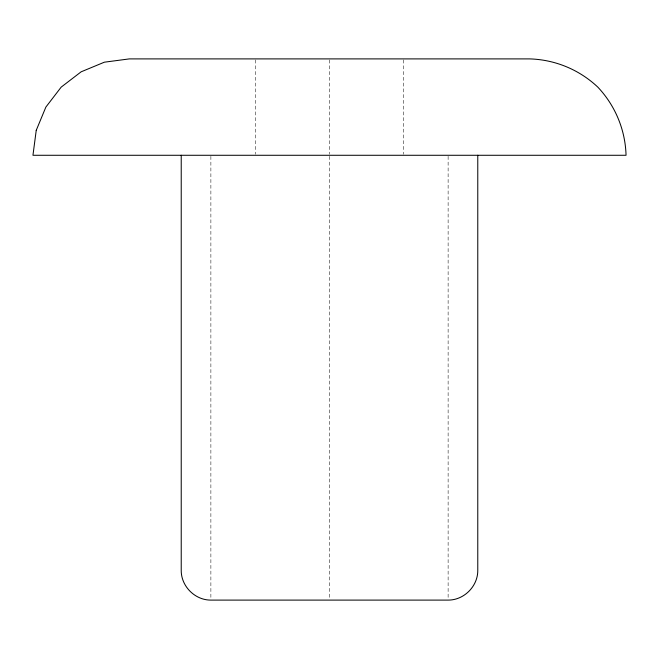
<?xml version="1.0" encoding="UTF-8"?>
<svg xmlns="http://www.w3.org/2000/svg" width="659" height="659" viewBox="0 0 659 659"><rect width="100%" height="100%" fill="white"/><g stroke="black" fill="none" stroke-linecap="round" stroke-linejoin="round"><path stroke-width="0.49" stroke-dasharray="3.29 2.47" d="M448.12 156.307L448.12 599.072M403.637 59.92L403.637 154.255M329.5 59.92L329.5 154.255M329.5 156.307L329.5 599.072M255.362 59.92L255.362 154.255M210.88 156.307L210.88 599.072"/><path stroke-width="0.99" d="M477.775 155.277L477.775 570.447C477.874 586.321 463.994 600.201 448.12 600.102L210.88 600.102C195.006 600.201 181.126 586.321 181.225 570.447L181.225 155.277M36.237 130.334L32.95 155.277L626.05 155.277C625.317 129.848 615.284 105.629 597.82 87.128C579.319 69.665 555.1 59.631 529.671 58.898L129.329 58.898L104.386 62.185L81.139 71.815L61.18 87.128L45.866 107.087L36.237 130.334"/></g></svg>
